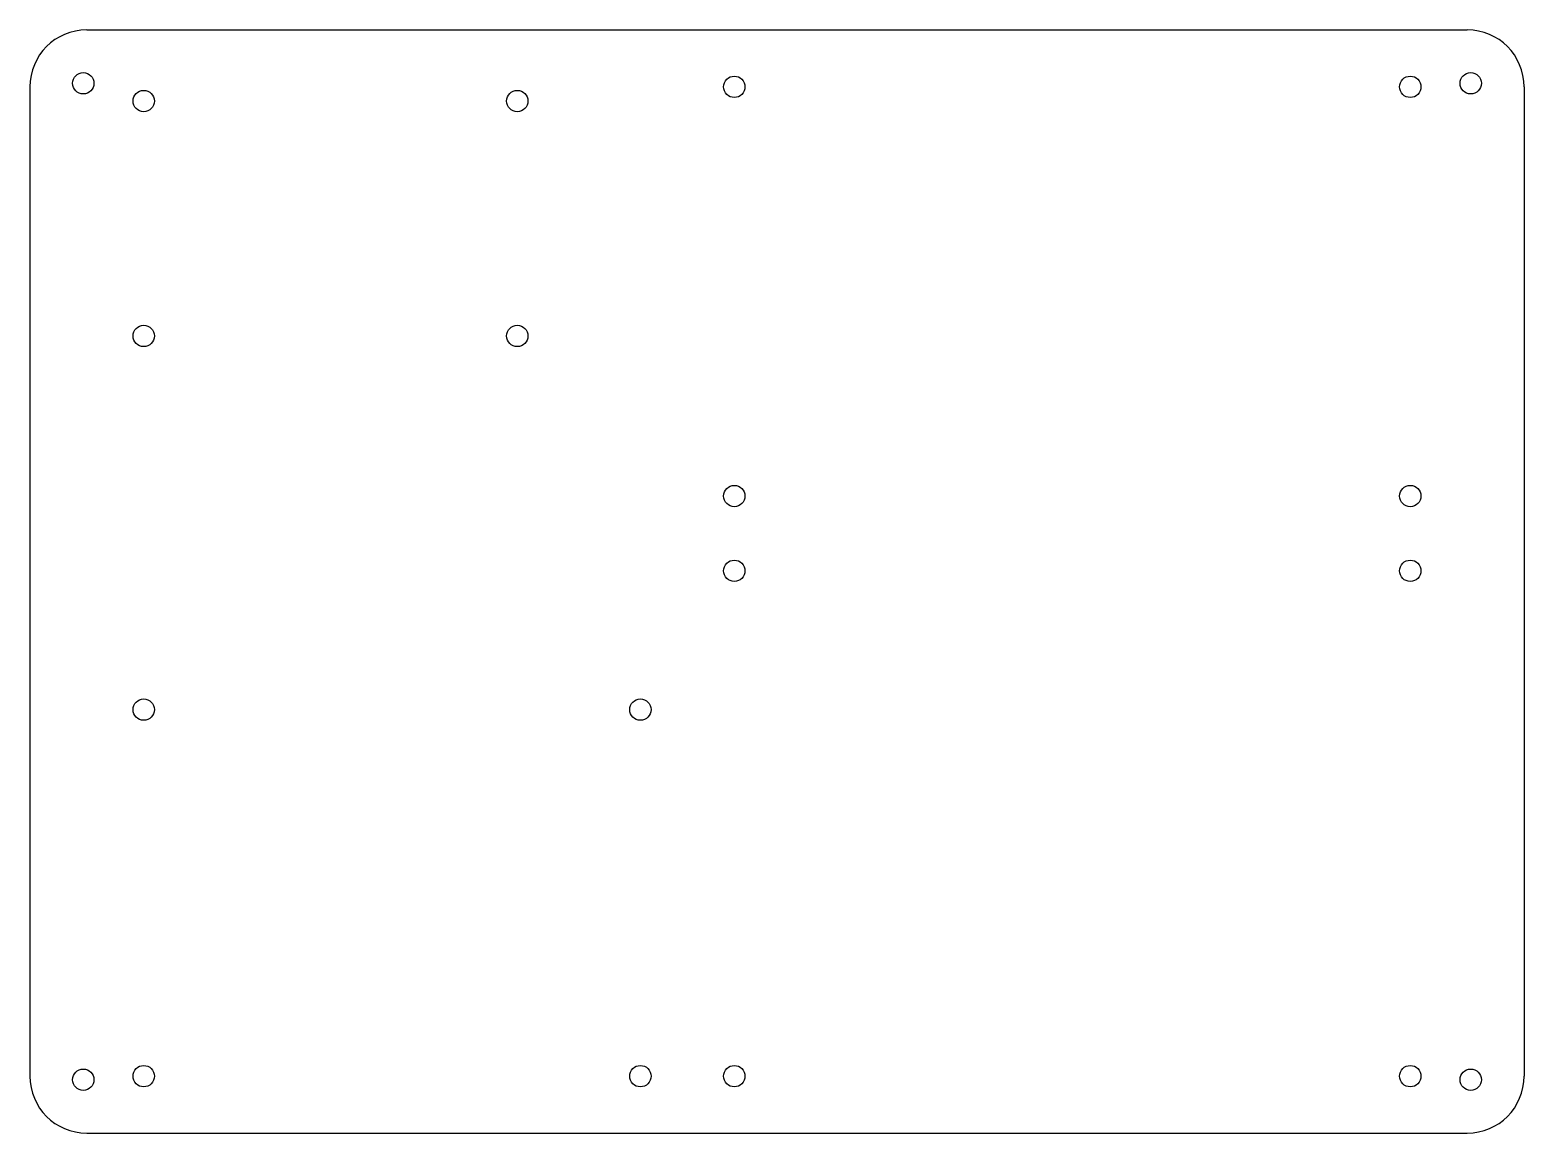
# Model space of a CAD drawing. Header units: millimetres. Extents: x -105 to 105, y -78 to 78.
import ezdxf

# ---------------------------------------------------------------- set-up
doc = ezdxf.new("R2010")
doc.units = ezdxf.units.MM

msp = doc.modelspace()

# ---------------------------------------------------------------- linework, layer by layer
at = {"color": 7, "linetype": 'Continuous', "lineweight": 25}
for p, q in [((-97, 77.5), (97, 77.5)), ((-105, 69.5), (-105, -69.5)), ((105, 69.5), (105, -69.5)), ((-97, -77.5), (97, -77.5))]:
    msp.add_line(p, q, dxfattribs=at)
for centre in [(-97.5, 70), (97.5, 70), (-6, 69.5), (89, 69.5), (-89, 67.5), (-36.5, 67.5), (-89, 34.5), (-36.5, 34.5), (-6, 12), (89, 12), (-6, 1.5), (89, 1.5), (-89, -18), (-19.2, -18), (-97.5, -70), (-89, -69.5), (-19.2, -69.5), (-6, -69.5), (89, -69.5), (97.5, -70)]:
    msp.add_circle(centre, 1.5, dxfattribs=at)
for centre, start, end in [((-97, 69.5), 90, 180), ((97, 69.5), 0, 90), ((-97, -69.5), 180, 270), ((97, -69.5), 270, 0)]:
    msp.add_arc(centre, 8, start, end, dxfattribs=at)

doc.saveas('drawing.dxf')
